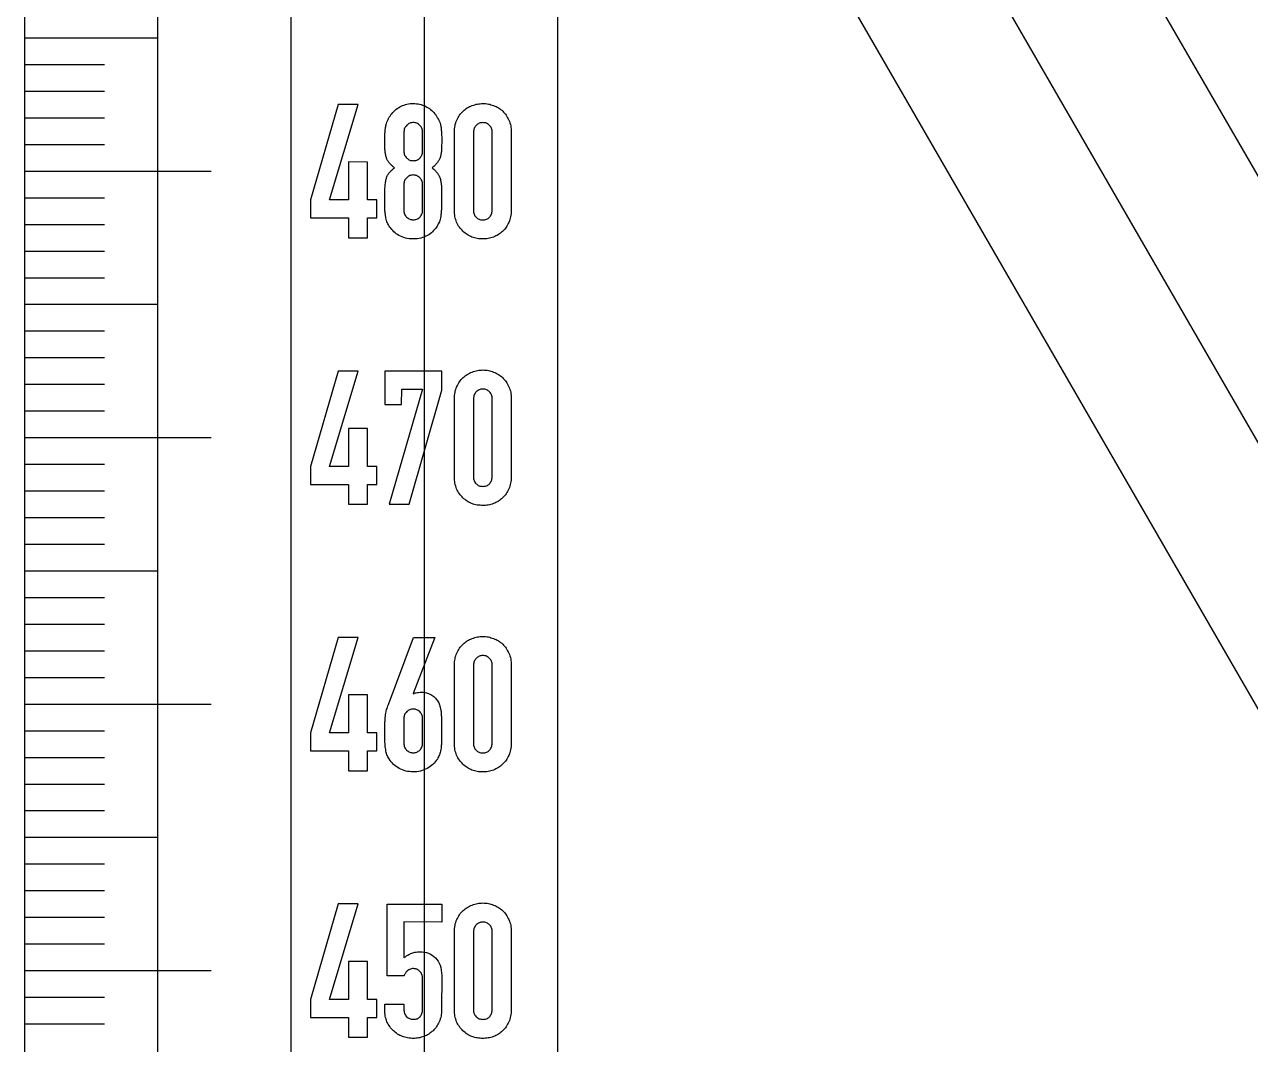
# Model space of a CAD drawing. Header units: millimetres. Extents: x 0 to 736, y 0 to 580.
# Drawn here: x 0 to 46.01, y 447.23 to 485.5 of the extents above; entities that cross this region are included whole.
import ezdxf

# ---------------------------------------------------------------- set-up
doc = ezdxf.new("R2010")
doc.units = ezdxf.units.MM
doc.layers.get('0').update_dxf_attribs({"linetype": 'CONTINUOUS'})

msp = doc.modelspace()

# ---------------------------------------------------------------- linework, layer by layer
for p, q in [((0, 485), (5, 485)), ((0, 484), (3, 484)), ((0, 483), (3, 483)), ((0, 482), (3, 482)), ((14.238, 481.471), (14.237, 480.741)), ((14.939, 480.74), (14.94, 481.47)), ((16.132, 478.527), (16.134, 481.462)), ((16.85, 481.462), (16.848, 478.526)), ((17.55, 478.526), (17.552, 481.461)), ((18.269, 481.461), (18.266, 478.525)), ((0, 481), (3, 481)), ((0, 480), (7, 480)), ((14.236, 479.505), (14.235, 478.522)), ((14.938, 478.521), (14.939, 479.504)), ((0, 479), (3, 479)), ((0, 478), (3, 478)), ((0, 477), (3, 477)), ((0, 476), (3, 476)), ((0, 475), (5, 475)), ((0, 474), (3, 474)), ((0, 473), (3, 473)), ((0, 472), (3, 472)), ((16.132, 468.527), (16.134, 471.462)), ((16.85, 471.462), (16.848, 468.526)), ((17.55, 468.526), (17.552, 471.461)), ((18.269, 471.461), (18.266, 468.525)), ((0, 471), (3, 471)), ((0, 470), (7, 470)), ((0, 469), (3, 469)), ((0, 468), (3, 468)), ((0, 467), (3, 467)), ((0, 466), (3, 466)), ((0, 465), (5, 465)), ((0, 464), (3, 464)), ((0, 463), (3, 463)), ((13.654, 459.983), (14.597, 462.496)), ((15.397, 462.495), (14.581, 460.396)), ((14.597, 462.496), (15.397, 462.495)), ((0, 462), (3, 462)), ((16.132, 458.527), (16.134, 461.462)), ((16.85, 461.462), (16.848, 458.526)), ((17.55, 458.526), (17.552, 461.461)), ((18.269, 461.461), (18.266, 458.525)), ((0, 461), (3, 461)), ((14.581, 460.396), (14.595, 460.382)), ((0, 460), (7, 460)), ((14.236, 459.455), (14.235, 458.529)), ((14.938, 458.528), (14.938, 459.455)), ((0, 459), (3, 459)), ((0, 458), (3, 458)), ((0, 457), (3, 457)), ((0, 456), (3, 456)), ((0, 455), (5, 455)), ((0, 454), (3, 454)), ((0, 453), (3, 453)), ((13.604, 449.8), (13.607, 452.497)), ((13.607, 452.497), (15.657, 452.495)), ((15.657, 452.495), (15.657, 451.821)), ((0, 452), (3, 452)), ((14.238, 451.822), (14.237, 450.474)), ((15.657, 451.821), (14.238, 451.822)), ((16.132, 448.527), (16.134, 451.462)), ((16.85, 451.462), (16.848, 448.526)), ((17.55, 448.526), (17.552, 451.461)), ((18.269, 451.461), (18.266, 448.525)), ((0, 451), (3, 451)), ((0, 450), (7, 450)), ((14.236, 449.8), (13.604, 449.8)), ((14.938, 448.542), (14.939, 449.715)), ((15.655, 449.82), (15.654, 448.527)), ((0, 449), (3, 449)), ((13.519, 448.529), (13.519, 448.74)), ((13.519, 448.74), (14.236, 448.739)), ((14.236, 448.739), (14.236, 448.557)), ((0, 448), (3, 448))]:
    msp.add_line(p, q)
for points in [[(334.863, 0), (0, 580), (0, 0)], [(326.203, 5), (5, 5), (5, 561.34)], [(317.543, 10), (10, 542.679), (10, 10)], [(308.882, 15), (15, 524.019), (15, 15)], [(300.222, 20), (20, 505.359), (20, 20)], [(12.157, 478.242), (12.156, 477.498), (12.872, 477.497), (12.873, 478.242), (13.217, 478.241), (13.218, 478.916), (12.873, 478.916), (12.875, 480.341), (12.158, 480.342), (12.157, 478.916), (11.448, 478.917), (12.525, 482.498), (11.767, 482.498), (10.732, 478.918), (10.731, 478.243)], [(12.157, 468.242), (12.156, 467.498), (12.872, 467.497), (12.873, 468.242), (13.217, 468.241), (13.218, 468.916), (12.873, 468.916), (12.875, 470.341), (12.158, 470.342), (12.157, 468.916), (11.448, 468.917), (12.525, 472.498), (11.767, 472.498), (10.732, 468.918), (10.731, 468.243)], [(14.94, 471.822), (13.68, 467.497), (14.438, 467.496), (15.657, 471.779), (15.657, 472.495), (13.522, 472.497), (13.521, 471.247), (14.153, 471.246), (14.154, 471.822)], [(12.157, 458.242), (12.156, 457.498), (12.872, 457.497), (12.873, 458.242), (13.217, 458.241), (13.218, 458.916), (12.873, 458.916), (12.875, 460.341), (12.158, 460.342), (12.157, 458.916), (11.448, 458.917), (12.525, 462.498), (11.767, 462.498), (10.732, 458.918), (10.731, 458.243)], [(12.157, 448.242), (12.156, 447.498), (12.872, 447.497), (12.873, 448.242), (13.217, 448.241), (13.218, 448.916), (12.873, 448.916), (12.875, 450.341), (12.158, 450.342), (12.157, 448.916), (11.448, 448.917), (12.525, 452.498), (11.767, 452.498), (10.732, 448.918), (10.731, 448.243)]]:
    msp.add_lwpolyline(points, close=True)
for points, knots in [([(13.782, 482.152), (13.832, 482.21), (13.932, 482.325), (14.066, 482.397), (14.133, 482.433)], [0, 0, 0, 0, 0.02259503, 0.0452989, 0.0452989, 0.0452989, 0.0452989]), ([(14.133, 482.433), (14.205, 482.464), (14.351, 482.526), (14.51, 482.534), (14.59, 482.538)], [0, 0, 0, 0, 0.02332397, 0.04717065, 0.04717065, 0.04717065, 0.04717065]), ([(14.59, 482.538), (14.67, 482.534), (14.828, 482.525), (14.974, 482.463), (15.046, 482.432)], [0, 0, 0, 0, 0.02384668, 0.04717065, 0.04717065, 0.04717065, 0.04717065]), ([(15.046, 482.432), (15.113, 482.396), (15.247, 482.324), (15.347, 482.209), (15.397, 482.151)], [0, 0, 0, 0, 0.02270387, 0.04529892, 0.04529892, 0.04529892, 0.04529892]), ([(16.219, 481.912), (16.251, 481.975), (16.315, 482.098), (16.41, 482.199), (16.458, 482.249)], [0, 0, 0, 0, 0.02107908, 0.04149266, 0.04149266, 0.04149266, 0.04149266]), ([(16.458, 482.249), (16.508, 482.293), (16.61, 482.38), (16.733, 482.433), (16.795, 482.459)], [0, 0, 0, 0, 0.02001715, 0.03996019, 0.03996019, 0.03996019, 0.03996019]), ([(16.795, 482.459), (16.861, 482.482), (16.993, 482.526), (17.132, 482.533), (17.202, 482.536)], [0, 0, 0, 0, 0.02083571, 0.04164184, 0.04164184, 0.04164184, 0.04164184]), ([(17.202, 482.536), (17.271, 482.533), (17.408, 482.527), (17.538, 482.481), (17.602, 482.458)], [0, 0, 0, 0, 0.0206313, 0.04096164, 0.04096164, 0.04096164, 0.04096164]), ([(17.602, 482.458), (17.666, 482.432), (17.792, 482.38), (17.895, 482.291), (17.946, 482.247)], [0, 0, 0, 0, 0.02041726, 0.04057331, 0.04057331, 0.04057331, 0.04057331]), ([(17.946, 482.247), (17.993, 482.198), (18.087, 482.097), (18.147, 481.973), (18.178, 481.91)], [0, 0, 0, 0, 0.02029925, 0.04112017, 0.04112017, 0.04112017, 0.04112017]), ([(13.536, 481.535), (13.541, 481.581), (13.55, 481.666), (13.574, 481.749), (13.585, 481.787)], [0, 0, 0, 0, 0.01382933, 0.0257946, 0.0257946, 0.0257946, 0.0257946]), ([(13.585, 481.787), (13.597, 481.821), (13.619, 481.886), (13.648, 481.947), (13.662, 481.977)], [0, 0, 0, 0, 0.01066457, 0.02048662, 0.02048662, 0.02048662, 0.02048662]), ([(13.662, 481.977), (13.68, 482.006), (13.717, 482.066), (13.76, 482.123), (13.782, 482.152)], [0, 0, 0, 0, 0.01017955, 0.02124134, 0.02124134, 0.02124134, 0.02124134]), ([(14.343, 481.717), (14.313, 481.682), (14.251, 481.611), (14.242, 481.518), (14.238, 481.471)], [0, 0, 0, 0, 0.01359215, 0.02736453, 0.02736453, 0.02736453, 0.02736453]), ([(14.589, 481.822), (14.544, 481.817), (14.451, 481.808), (14.38, 481.747), (14.343, 481.717)], [0, 0, 0, 0, 0.0134279, 0.02730729, 0.02730729, 0.02730729, 0.02730729]), ([(14.835, 481.716), (14.799, 481.747), (14.728, 481.808), (14.635, 481.817), (14.589, 481.822)], [0, 0, 0, 0, 0.01387936, 0.02730726, 0.02730726, 0.02730726, 0.02730726]), ([(14.94, 481.47), (14.936, 481.517), (14.927, 481.611), (14.866, 481.681), (14.835, 481.716)], [0, 0, 0, 0, 0.01377239, 0.02736455, 0.02736455, 0.02736455, 0.02736455]), ([(15.397, 482.151), (15.419, 482.122), (15.462, 482.065), (15.499, 482.005), (15.516, 481.976)], [0, 0, 0, 0, 0.01106177, 0.02124133, 0.02124133, 0.02124133, 0.02124133]), ([(15.516, 481.976), (15.532, 481.946), (15.565, 481.885), (15.588, 481.82), (15.6, 481.786)], [0, 0, 0, 0, 0.01005004, 0.02077656, 0.02077656, 0.02077656, 0.02077656]), ([(15.6, 481.786), (15.611, 481.747), (15.634, 481.665), (15.639, 481.579), (15.642, 481.533)], [0, 0, 0, 0, 0.01192269, 0.02568836, 0.02568836, 0.02568836, 0.02568836]), ([(16.134, 481.462), (16.137, 481.543), (16.142, 481.697), (16.194, 481.842), (16.219, 481.912)], [0, 0, 0, 0, 0.02396916, 0.04596419, 0.04596419, 0.04596419, 0.04596419]), ([(16.949, 481.715), (16.92, 481.679), (16.861, 481.605), (16.854, 481.51), (16.85, 481.462)], [0, 0, 0, 0, 0.01343938, 0.02769777, 0.02769777, 0.02769777, 0.02769777]), ([(17.202, 481.82), (17.153, 481.816), (17.057, 481.808), (16.984, 481.745), (16.949, 481.715)], [0, 0, 0, 0, 0.01428975, 0.0280251, 0.0280251, 0.0280251, 0.0280251]), ([(17.454, 481.714), (17.419, 481.745), (17.346, 481.808), (17.25, 481.816), (17.202, 481.82)], [0, 0, 0, 0, 0.0137354, 0.02802509, 0.02802509, 0.02802509, 0.02802509]), ([(17.552, 481.461), (17.549, 481.51), (17.542, 481.604), (17.483, 481.678), (17.454, 481.714)], [0, 0, 0, 0, 0.01425838, 0.02769777, 0.02769777, 0.02769777, 0.02769777]), ([(18.178, 481.91), (18.204, 481.841), (18.26, 481.696), (18.266, 481.541), (18.269, 481.461)], [0, 0, 0, 0, 0.02215211, 0.04613734, 0.04613734, 0.04613734, 0.04613734]), ([(13.521, 481.191), (13.522, 481.253), (13.522, 481.368), (13.532, 481.483), (13.536, 481.535)], [0, 0, 0, 0, 0.0187884, 0.03444887, 0.03444887, 0.03444887, 0.03444887]), ([(15.642, 481.533), (15.646, 481.481), (15.655, 481.366), (15.656, 481.252), (15.656, 481.189)], [0, 0, 0, 0, 0.01566047, 0.03444887, 0.03444887, 0.03444887, 0.03444887]), ([(13.528, 480.811), (13.526, 480.869), (13.522, 480.995), (13.521, 481.122), (13.521, 481.191)], [0, 0, 0, 0, 0.01721312, 0.03793014, 0.03793014, 0.03793014, 0.03793014]), ([(13.57, 480.537), (13.559, 480.58), (13.537, 480.67), (13.531, 480.763), (13.528, 480.811)], [0, 0, 0, 0, 0.01312024, 0.0277594, 0.0277594, 0.0277594, 0.0277594]), ([(15.649, 480.81), (15.646, 480.761), (15.64, 480.668), (15.617, 480.578), (15.606, 480.536)], [0, 0, 0, 0, 0.01463915, 0.02775941, 0.02775941, 0.02775941, 0.02775941]), ([(15.656, 481.189), (15.656, 481.12), (15.656, 480.993), (15.651, 480.867), (15.649, 480.81)], [0, 0, 0, 0, 0.02071702, 0.03793014, 0.03793014, 0.03793014, 0.03793014]), ([(13.675, 480.32), (13.653, 480.354), (13.609, 480.422), (13.583, 480.499), (13.57, 480.537)], [0, 0, 0, 0, 0.01204362, 0.02427006, 0.02427006, 0.02427006, 0.02427006]), ([(13.879, 480.123), (13.84, 480.156), (13.768, 480.217), (13.704, 480.287), (13.675, 480.32)], [0, 0, 0, 0, 0.01529405, 0.02833416, 0.02833416, 0.02833416, 0.02833416]), ([(14.237, 480.741), (14.242, 480.693), (14.25, 480.598), (14.312, 480.525), (14.342, 480.488)], [0, 0, 0, 0, 0.01394474, 0.0279688, 0.0279688, 0.0279688, 0.0279688]), ([(14.342, 480.488), (14.379, 480.459), (14.451, 480.402), (14.543, 480.393), (14.588, 480.389)], [0, 0, 0, 0, 0.0135865, 0.02698108, 0.02698108, 0.02698108, 0.02698108]), ([(14.588, 480.389), (14.634, 480.393), (14.725, 480.402), (14.798, 480.459), (14.834, 480.487)], [0, 0, 0, 0, 0.01339458, 0.02698105, 0.02698105, 0.02698105, 0.02698105]), ([(14.834, 480.487), (14.865, 480.524), (14.926, 480.597), (14.935, 480.693), (14.939, 480.74)], [0, 0, 0, 0, 0.01402408, 0.02796883, 0.02796883, 0.02796883, 0.02796883]), ([(15.606, 480.536), (15.593, 480.497), (15.566, 480.419), (15.518, 480.352), (15.494, 480.318)], [0, 0, 0, 0, 0.01229057, 0.02461123, 0.02461123, 0.02461123, 0.02461123]), ([(13.569, 479.695), (13.582, 479.737), (13.607, 479.819), (13.653, 479.892), (13.675, 479.926)], [0, 0, 0, 0, 0.01321503, 0.02556188, 0.02556188, 0.02556188, 0.02556188]), ([(13.675, 479.926), (13.704, 479.96), (13.766, 480.032), (13.839, 480.091), (13.879, 480.123)], [0, 0, 0, 0, 0.0132976, 0.02836012, 0.02836012, 0.02836012, 0.02836012]), ([(15.494, 480.318), (15.467, 480.286), (15.406, 480.215), (15.336, 480.155), (15.297, 480.122)], [0, 0, 0, 0, 0.01268426, 0.02784776, 0.02784776, 0.02784776, 0.02784776]), ([(15.297, 480.122), (15.336, 480.09), (15.408, 480.032), (15.467, 479.959), (15.494, 479.925)], [0, 0, 0, 0, 0.01492993, 0.02787877, 0.02787877, 0.02787877, 0.02787877]), ([(15.494, 479.925), (15.518, 479.89), (15.567, 479.819), (15.593, 479.736), (15.606, 479.693)], [0, 0, 0, 0, 0.01261726, 0.02589162, 0.02589162, 0.02589162, 0.02589162]), ([(13.527, 479.365), (13.53, 479.425), (13.535, 479.536), (13.559, 479.645), (13.569, 479.695)], [0, 0, 0, 0, 0.01813735, 0.03332219, 0.03332219, 0.03332219, 0.03332219]), ([(14.342, 479.75), (14.311, 479.715), (14.249, 479.645), (14.241, 479.552), (14.236, 479.505)], [0, 0, 0, 0, 0.01359217, 0.02736453, 0.02736453, 0.02736453, 0.02736453]), ([(14.588, 479.855), (14.542, 479.851), (14.449, 479.841), (14.378, 479.781), (14.342, 479.75)], [0, 0, 0, 0, 0.0134279, 0.02730727, 0.02730727, 0.02730727, 0.02730727]), ([(14.833, 479.75), (14.797, 479.781), (14.726, 479.841), (14.633, 479.851), (14.588, 479.855)], [0, 0, 0, 0, 0.01387935, 0.02730725, 0.02730725, 0.02730725, 0.02730725]), ([(14.939, 479.504), (14.934, 479.551), (14.926, 479.644), (14.864, 479.715), (14.833, 479.75)], [0, 0, 0, 0, 0.01377236, 0.02736455, 0.02736455, 0.02736455, 0.02736455]), ([(15.606, 479.693), (15.616, 479.644), (15.64, 479.535), (15.645, 479.424), (15.648, 479.363)], [0, 0, 0, 0, 0.01518484, 0.03332219, 0.03332219, 0.03332219, 0.03332219]), ([(13.519, 478.894), (13.52, 478.98), (13.52, 479.137), (13.525, 479.294), (13.527, 479.365)], [0, 0, 0, 0, 0.02580819, 0.04705766, 0.04705766, 0.04705766, 0.04705766]), ([(15.648, 479.363), (15.65, 479.292), (15.654, 479.135), (15.654, 478.979), (15.654, 478.893)], [0, 0, 0, 0, 0.0212495, 0.04705766, 0.04705766, 0.04705766, 0.04705766]), ([(13.526, 478.508), (13.524, 478.566), (13.52, 478.695), (13.52, 478.823), (13.519, 478.894)], [0, 0, 0, 0, 0.0173886, 0.03863231, 0.03863231, 0.03863231, 0.03863231]), ([(13.561, 478.248), (13.554, 478.288), (13.54, 478.375), (13.531, 478.462), (13.526, 478.508)], [0, 0, 0, 0, 0.01226672, 0.02622583, 0.02622583, 0.02622583, 0.02622583]), ([(14.235, 478.522), (14.24, 478.474), (14.249, 478.379), (14.31, 478.305), (14.341, 478.269)], [0, 0, 0, 0, 0.01394472, 0.0279688, 0.0279688, 0.0279688, 0.0279688]), ([(14.832, 478.268), (14.863, 478.305), (14.924, 478.378), (14.933, 478.474), (14.938, 478.521)], [0, 0, 0, 0, 0.01402409, 0.02796882, 0.02796882, 0.02796882, 0.02796882]), ([(15.64, 478.506), (15.637, 478.46), (15.632, 478.373), (15.618, 478.287), (15.612, 478.247)], [0, 0, 0, 0, 0.01390932, 0.02614965, 0.02614965, 0.02614965, 0.02614965]), ([(15.654, 478.893), (15.654, 478.822), (15.653, 478.693), (15.644, 478.564), (15.64, 478.506)], [0, 0, 0, 0, 0.02124588, 0.03865839, 0.03865839, 0.03865839, 0.03865839]), ([(16.215, 478.078), (16.191, 478.147), (16.14, 478.292), (16.134, 478.447), (16.132, 478.527)], [0, 0, 0, 0, 0.02199501, 0.04596421, 0.04596421, 0.04596421, 0.04596421]), ([(16.848, 478.526), (16.852, 478.477), (16.859, 478.381), (16.917, 478.304), (16.946, 478.267)], [0, 0, 0, 0, 0.01443138, 0.02831409, 0.02831409, 0.02831409, 0.02831409]), ([(17.452, 478.266), (17.48, 478.304), (17.539, 478.38), (17.546, 478.477), (17.55, 478.526)], [0, 0, 0, 0, 0.01388274, 0.02831408, 0.02831408, 0.02831408, 0.02831408]), ([(18.266, 478.525), (18.263, 478.445), (18.257, 478.29), (18.201, 478.145), (18.175, 478.076)], [0, 0, 0, 0, 0.02398523, 0.04613736, 0.04613736, 0.04613736, 0.04613736]), ([(13.617, 478.059), (13.606, 478.087), (13.581, 478.148), (13.568, 478.213), (13.561, 478.248)], [0, 0, 0, 0, 0.00916463, 0.01981037, 0.01981037, 0.01981037, 0.01981037]), ([(13.715, 477.897), (13.697, 477.924), (13.663, 477.977), (13.632, 478.032), (13.617, 478.059)], [0, 0, 0, 0, 0.00978904, 0.01891318, 0.01891318, 0.01891318, 0.01891318]), ([(14.341, 478.269), (14.377, 478.24), (14.449, 478.183), (14.541, 478.174), (14.586, 478.17)], [0, 0, 0, 0, 0.01358649, 0.02698107, 0.02698107, 0.02698107, 0.02698107]), ([(14.586, 478.17), (14.632, 478.174), (14.723, 478.183), (14.796, 478.24), (14.832, 478.268)], [0, 0, 0, 0, 0.01339458, 0.02698103, 0.02698103, 0.02698103, 0.02698103]), ([(15.548, 478.057), (15.535, 478.03), (15.508, 477.975), (15.474, 477.923), (15.457, 477.896)], [0, 0, 0, 0, 0.00887237, 0.01856809, 0.01856809, 0.01856809, 0.01856809]), ([(15.612, 478.247), (15.604, 478.212), (15.59, 478.146), (15.562, 478.085), (15.548, 478.057)], [0, 0, 0, 0, 0.01068768, 0.02004695, 0.02004695, 0.02004695, 0.02004695]), ([(16.454, 477.74), (16.407, 477.79), (16.311, 477.891), (16.248, 478.015), (16.215, 478.078)], [0, 0, 0, 0, 0.02041353, 0.04149263, 0.04149263, 0.04149263, 0.04149263]), ([(16.946, 478.267), (16.982, 478.238), (17.056, 478.179), (17.15, 478.172), (17.199, 478.168)], [0, 0, 0, 0, 0.01343937, 0.02769775, 0.02769775, 0.02769775, 0.02769775]), ([(17.199, 478.168), (17.247, 478.172), (17.342, 478.178), (17.416, 478.237), (17.452, 478.266)], [0, 0, 0, 0, 0.01425839, 0.02769774, 0.02769774, 0.02769774, 0.02769774]), ([(18.175, 478.076), (18.144, 478.013), (18.084, 477.889), (17.989, 477.789), (17.943, 477.739)], [0, 0, 0, 0, 0.02082092, 0.04112014, 0.04112014, 0.04112014, 0.04112014]), ([(14.052, 477.581), (13.985, 477.626), (13.855, 477.713), (13.761, 477.837), (13.715, 477.897)], [0, 0, 0, 0, 0.02419254, 0.04649165, 0.04649165, 0.04649165, 0.04649165]), ([(14.586, 477.454), (14.487, 477.458), (14.301, 477.465), (14.132, 477.544), (14.052, 477.581)], [0, 0, 0, 0, 0.02931411, 0.05533043, 0.05533043, 0.05533043, 0.05533043]), ([(15.12, 477.58), (15.04, 477.543), (14.871, 477.465), (14.685, 477.458), (14.586, 477.454)], [0, 0, 0, 0, 0.02601632, 0.05533043, 0.05533043, 0.05533043, 0.05533043]), ([(15.457, 477.896), (15.412, 477.836), (15.317, 477.712), (15.187, 477.625), (15.12, 477.58)], [0, 0, 0, 0, 0.02229914, 0.04649163, 0.04649163, 0.04649163, 0.04649163]), ([(16.791, 477.522), (16.729, 477.551), (16.607, 477.607), (16.505, 477.696), (16.454, 477.74)], [0, 0, 0, 0, 0.02018042, 0.04030582, 0.04030582, 0.04030582, 0.04030582]), ([(17.943, 477.739), (17.891, 477.695), (17.787, 477.605), (17.662, 477.55), (17.598, 477.522)], [0, 0, 0, 0, 0.02026353, 0.04091276, 0.04091276, 0.04091276, 0.04091276]), ([(17.198, 477.452), (17.129, 477.455), (16.99, 477.461), (16.857, 477.502), (16.791, 477.522)], [0, 0, 0, 0, 0.02079057, 0.04148602, 0.04148602, 0.04148602, 0.04148602]), ([(17.598, 477.522), (17.534, 477.501), (17.404, 477.46), (17.267, 477.454), (17.198, 477.452)], [0, 0, 0, 0, 0.02018659, 0.04080219, 0.04080219, 0.04080219, 0.04080219]), ([(16.795, 472.459), (16.861, 472.482), (16.993, 472.526), (17.132, 472.533), (17.202, 472.536)], [0, 0, 0, 0, 0.02083571, 0.04164184, 0.04164184, 0.04164184, 0.04164184]), ([(17.202, 472.536), (17.271, 472.533), (17.408, 472.527), (17.538, 472.481), (17.602, 472.458)], [0, 0, 0, 0, 0.0206313, 0.04096164, 0.04096164, 0.04096164, 0.04096164]), ([(16.219, 471.912), (16.251, 471.975), (16.315, 472.098), (16.41, 472.199), (16.458, 472.249)], [0, 0, 0, 0, 0.02107908, 0.04149266, 0.04149266, 0.04149266, 0.04149266]), ([(16.458, 472.249), (16.508, 472.293), (16.61, 472.38), (16.733, 472.433), (16.795, 472.459)], [0, 0, 0, 0, 0.02001715, 0.03996019, 0.03996019, 0.03996019, 0.03996019]), ([(17.602, 472.458), (17.666, 472.432), (17.792, 472.38), (17.895, 472.291), (17.946, 472.247)], [0, 0, 0, 0, 0.02041726, 0.04057331, 0.04057331, 0.04057331, 0.04057331]), ([(17.946, 472.247), (17.993, 472.198), (18.087, 472.097), (18.147, 471.973), (18.178, 471.91)], [0, 0, 0, 0, 0.02029925, 0.04112017, 0.04112017, 0.04112017, 0.04112017]), ([(16.134, 471.462), (16.137, 471.543), (16.142, 471.697), (16.194, 471.842), (16.219, 471.912)], [0, 0, 0, 0, 0.02396916, 0.04596419, 0.04596419, 0.04596419, 0.04596419]), ([(16.949, 471.715), (16.92, 471.679), (16.861, 471.605), (16.854, 471.51), (16.85, 471.462)], [0, 0, 0, 0, 0.01343938, 0.02769777, 0.02769777, 0.02769777, 0.02769777]), ([(17.202, 471.82), (17.153, 471.816), (17.057, 471.808), (16.984, 471.745), (16.949, 471.715)], [0, 0, 0, 0, 0.01428975, 0.0280251, 0.0280251, 0.0280251, 0.0280251]), ([(17.454, 471.714), (17.419, 471.745), (17.346, 471.808), (17.25, 471.816), (17.202, 471.82)], [0, 0, 0, 0, 0.0137354, 0.02802509, 0.02802509, 0.02802509, 0.02802509]), ([(17.552, 471.461), (17.549, 471.51), (17.542, 471.604), (17.483, 471.678), (17.454, 471.714)], [0, 0, 0, 0, 0.01425838, 0.02769777, 0.02769777, 0.02769777, 0.02769777]), ([(18.178, 471.91), (18.204, 471.841), (18.26, 471.696), (18.266, 471.541), (18.269, 471.461)], [0, 0, 0, 0, 0.02215211, 0.04613734, 0.04613734, 0.04613734, 0.04613734]), ([(16.215, 468.078), (16.191, 468.147), (16.14, 468.292), (16.134, 468.447), (16.132, 468.527)], [0, 0, 0, 0, 0.02199501, 0.04596421, 0.04596421, 0.04596421, 0.04596421]), ([(16.848, 468.526), (16.852, 468.477), (16.859, 468.381), (16.917, 468.304), (16.946, 468.267)], [0, 0, 0, 0, 0.01443138, 0.02831409, 0.02831409, 0.02831409, 0.02831409]), ([(17.452, 468.266), (17.48, 468.304), (17.539, 468.38), (17.546, 468.477), (17.55, 468.526)], [0, 0, 0, 0, 0.01388274, 0.02831408, 0.02831408, 0.02831408, 0.02831408]), ([(18.266, 468.525), (18.263, 468.445), (18.257, 468.29), (18.201, 468.145), (18.175, 468.076)], [0, 0, 0, 0, 0.02398523, 0.04613736, 0.04613736, 0.04613736, 0.04613736]), ([(16.454, 467.74), (16.407, 467.79), (16.311, 467.891), (16.248, 468.015), (16.215, 468.078)], [0, 0, 0, 0, 0.02041353, 0.04149263, 0.04149263, 0.04149263, 0.04149263]), ([(16.946, 468.267), (16.982, 468.238), (17.056, 468.179), (17.15, 468.172), (17.199, 468.168)], [0, 0, 0, 0, 0.01343937, 0.02769775, 0.02769775, 0.02769775, 0.02769775]), ([(17.199, 468.168), (17.247, 468.172), (17.342, 468.178), (17.416, 468.237), (17.452, 468.266)], [0, 0, 0, 0, 0.01425839, 0.02769774, 0.02769774, 0.02769774, 0.02769774]), ([(18.175, 468.076), (18.144, 468.013), (18.084, 467.889), (17.989, 467.789), (17.943, 467.739)], [0, 0, 0, 0, 0.02082092, 0.04112014, 0.04112014, 0.04112014, 0.04112014]), ([(16.791, 467.522), (16.729, 467.551), (16.607, 467.607), (16.505, 467.696), (16.454, 467.74)], [0, 0, 0, 0, 0.02018042, 0.04030582, 0.04030582, 0.04030582, 0.04030582]), ([(17.198, 467.452), (17.129, 467.455), (16.99, 467.461), (16.857, 467.502), (16.791, 467.522)], [0, 0, 0, 0, 0.02079057, 0.04148602, 0.04148602, 0.04148602, 0.04148602]), ([(17.598, 467.522), (17.534, 467.501), (17.404, 467.46), (17.267, 467.454), (17.198, 467.452)], [0, 0, 0, 0, 0.02018659, 0.04080219, 0.04080219, 0.04080219, 0.04080219]), ([(17.943, 467.739), (17.891, 467.695), (17.787, 467.605), (17.662, 467.55), (17.598, 467.522)], [0, 0, 0, 0, 0.02026353, 0.04091276, 0.04091276, 0.04091276, 0.04091276]), ([(16.458, 462.249), (16.508, 462.293), (16.61, 462.38), (16.733, 462.433), (16.795, 462.459)], [0, 0, 0, 0, 0.02001715, 0.03996019, 0.03996019, 0.03996019, 0.03996019]), ([(16.795, 462.459), (16.861, 462.482), (16.993, 462.526), (17.132, 462.533), (17.202, 462.536)], [0, 0, 0, 0, 0.02083571, 0.04164184, 0.04164184, 0.04164184, 0.04164184]), ([(17.202, 462.536), (17.271, 462.533), (17.408, 462.527), (17.538, 462.481), (17.602, 462.458)], [0, 0, 0, 0, 0.0206313, 0.04096164, 0.04096164, 0.04096164, 0.04096164]), ([(17.602, 462.458), (17.666, 462.432), (17.792, 462.38), (17.895, 462.291), (17.946, 462.247)], [0, 0, 0, 0, 0.02041726, 0.04057331, 0.04057331, 0.04057331, 0.04057331]), ([(16.219, 461.912), (16.251, 461.975), (16.315, 462.098), (16.41, 462.199), (16.458, 462.249)], [0, 0, 0, 0, 0.02107908, 0.04149266, 0.04149266, 0.04149266, 0.04149266]), ([(17.946, 462.247), (17.993, 462.198), (18.087, 462.097), (18.147, 461.973), (18.178, 461.91)], [0, 0, 0, 0, 0.02029925, 0.04112017, 0.04112017, 0.04112017, 0.04112017]), ([(16.134, 461.462), (16.137, 461.543), (16.142, 461.697), (16.194, 461.842), (16.219, 461.912)], [0, 0, 0, 0, 0.02396916, 0.04596419, 0.04596419, 0.04596419, 0.04596419]), ([(16.949, 461.715), (16.92, 461.679), (16.861, 461.605), (16.854, 461.51), (16.85, 461.462)], [0, 0, 0, 0, 0.01343938, 0.02769777, 0.02769777, 0.02769777, 0.02769777]), ([(17.202, 461.82), (17.153, 461.816), (17.057, 461.808), (16.984, 461.745), (16.949, 461.715)], [0, 0, 0, 0, 0.01428975, 0.0280251, 0.0280251, 0.0280251, 0.0280251]), ([(17.454, 461.714), (17.419, 461.745), (17.346, 461.808), (17.25, 461.816), (17.202, 461.82)], [0, 0, 0, 0, 0.0137354, 0.02802509, 0.02802509, 0.02802509, 0.02802509]), ([(17.552, 461.461), (17.549, 461.51), (17.542, 461.604), (17.483, 461.678), (17.454, 461.714)], [0, 0, 0, 0, 0.01425838, 0.02769777, 0.02769777, 0.02769777, 0.02769777]), ([(18.178, 461.91), (18.204, 461.841), (18.26, 461.696), (18.266, 461.541), (18.269, 461.461)], [0, 0, 0, 0, 0.02215211, 0.04613734, 0.04613734, 0.04613734, 0.04613734]), ([(14.595, 460.382), (14.609, 460.391), (14.642, 460.412), (14.679, 460.42), (14.7, 460.424)], [0, 0, 0, 0, 0.00503039, 0.01142092, 0.01142092, 0.01142092, 0.01142092]), ([(14.7, 460.424), (14.73, 460.43), (14.794, 460.444), (14.861, 460.445), (14.897, 460.445)], [0, 0, 0, 0, 0.00891916, 0.01981672, 0.01981672, 0.01981672, 0.01981672]), ([(14.897, 460.445), (14.959, 460.441), (15.082, 460.434), (15.193, 460.38), (15.248, 460.354)], [0, 0, 0, 0, 0.01840048, 0.03659216, 0.03659216, 0.03659216, 0.03659216]), ([(15.248, 460.354), (15.299, 460.322), (15.397, 460.26), (15.467, 460.167), (15.501, 460.122)], [0, 0, 0, 0, 0.01773523, 0.03454979, 0.03454979, 0.03454979, 0.03454979]), ([(15.501, 460.122), (15.516, 460.096), (15.546, 460.047), (15.567, 459.993), (15.578, 459.967)], [0, 0, 0, 0, 0.00888455, 0.01729868, 0.01729868, 0.01729868, 0.01729868]), ([(13.548, 459.604), (13.553, 459.637), (13.563, 459.701), (13.582, 459.763), (13.59, 459.793)], [0, 0, 0, 0, 0.01015986, 0.01944475, 0.01944475, 0.01944475, 0.01944475]), ([(13.59, 459.793), (13.6, 459.824), (13.62, 459.888), (13.642, 459.951), (13.654, 459.983)], [0, 0, 0, 0, 0.00977174, 0.01998755, 0.01998755, 0.01998755, 0.01998755]), ([(14.342, 459.715), (14.311, 459.679), (14.247, 459.604), (14.24, 459.506), (14.236, 459.455)], [0, 0, 0, 0, 0.01387935, 0.02868703, 0.02868703, 0.02868703, 0.02868703]), ([(14.588, 459.813), (14.542, 459.809), (14.451, 459.801), (14.378, 459.744), (14.342, 459.715)], [0, 0, 0, 0, 0.01339458, 0.02698108, 0.02698108, 0.02698108, 0.02698108]), ([(14.833, 459.715), (14.797, 459.744), (14.725, 459.801), (14.633, 459.809), (14.588, 459.813)], [0, 0, 0, 0, 0.01358648, 0.02698106, 0.02698106, 0.02698106, 0.02698106]), ([(14.938, 459.455), (14.935, 459.506), (14.927, 459.604), (14.864, 459.679), (14.833, 459.715)], [0, 0, 0, 0, 0.01480769, 0.02868705, 0.02868705, 0.02868705, 0.02868705]), ([(15.578, 459.967), (15.587, 459.937), (15.608, 459.871), (15.62, 459.802), (15.627, 459.763)], [0, 0, 0, 0, 0.0093329, 0.02097042, 0.02097042, 0.02097042, 0.02097042]), ([(15.627, 459.763), (15.631, 459.715), (15.641, 459.608), (15.645, 459.5), (15.648, 459.44)], [0, 0, 0, 0, 0.01444843, 0.03237722, 0.03237722, 0.03237722, 0.03237722]), ([(13.52, 458.957), (13.52, 459.028), (13.52, 459.154), (13.525, 459.281), (13.527, 459.337)], [0, 0, 0, 0, 0.02106817, 0.0379303, 0.0379303, 0.0379303, 0.0379303]), ([(13.527, 459.337), (13.529, 459.385), (13.534, 459.474), (13.544, 459.563), (13.548, 459.604)], [0, 0, 0, 0, 0.01442281, 0.02677342, 0.02677342, 0.02677342, 0.02677342]), ([(15.648, 459.44), (15.65, 459.368), (15.654, 459.207), (15.654, 459.045), (15.654, 458.956)], [0, 0, 0, 0, 0.02160053, 0.04846205, 0.04846205, 0.04846205, 0.04846205]), ([(13.526, 458.55), (13.524, 458.611), (13.52, 458.747), (13.52, 458.883), (13.52, 458.957)], [0, 0, 0, 0, 0.01826605, 0.04073864, 0.04073864, 0.04073864, 0.04073864]), ([(15.654, 458.956), (15.654, 458.881), (15.654, 458.745), (15.649, 458.609), (15.647, 458.548)], [0, 0, 0, 0, 0.02247259, 0.04073864, 0.04073864, 0.04073864, 0.04073864]), ([(13.554, 458.29), (13.548, 458.329), (13.533, 458.416), (13.529, 458.503), (13.526, 458.55)], [0, 0, 0, 0, 0.01189297, 0.02615241, 0.02615241, 0.02615241, 0.02615241]), ([(13.596, 458.101), (13.587, 458.129), (13.568, 458.191), (13.559, 458.256), (13.554, 458.29)], [0, 0, 0, 0, 0.00894677, 0.01945262, 0.01945262, 0.01945262, 0.01945262]), ([(14.235, 458.529), (14.239, 458.478), (14.247, 458.38), (14.31, 458.305), (14.341, 458.269)], [0, 0, 0, 0, 0.01480771, 0.02868706, 0.02868706, 0.02868706, 0.02868706]), ([(14.341, 458.269), (14.377, 458.24), (14.449, 458.183), (14.541, 458.174), (14.586, 458.17)], [0, 0, 0, 0, 0.01358649, 0.02698107, 0.02698107, 0.02698107, 0.02698107]), ([(14.586, 458.17), (14.632, 458.174), (14.723, 458.183), (14.796, 458.24), (14.832, 458.268)], [0, 0, 0, 0, 0.01339458, 0.02698103, 0.02698103, 0.02698103, 0.02698103]), ([(14.832, 458.268), (14.863, 458.304), (14.926, 458.379), (14.934, 458.477), (14.938, 458.528)], [0, 0, 0, 0, 0.01387939, 0.02868708, 0.02868708, 0.02868708, 0.02868708]), ([(15.626, 458.289), (15.619, 458.254), (15.605, 458.189), (15.581, 458.128), (15.569, 458.099)], [0, 0, 0, 0, 0.01064577, 0.01981034, 0.01981034, 0.01981034, 0.01981034]), ([(15.647, 458.548), (15.645, 458.501), (15.64, 458.414), (15.63, 458.328), (15.626, 458.289)], [0, 0, 0, 0, 0.01424757, 0.02607424, 0.02607424, 0.02607424, 0.02607424]), ([(16.215, 458.078), (16.191, 458.147), (16.14, 458.292), (16.134, 458.447), (16.132, 458.527)], [0, 0, 0, 0, 0.02199501, 0.04596421, 0.04596421, 0.04596421, 0.04596421]), ([(16.848, 458.526), (16.852, 458.477), (16.859, 458.381), (16.917, 458.304), (16.946, 458.267)], [0, 0, 0, 0, 0.01443138, 0.02831409, 0.02831409, 0.02831409, 0.02831409]), ([(16.946, 458.267), (16.982, 458.238), (17.056, 458.179), (17.15, 458.172), (17.199, 458.168)], [0, 0, 0, 0, 0.01343937, 0.02769775, 0.02769775, 0.02769775, 0.02769775]), ([(17.199, 458.168), (17.247, 458.172), (17.342, 458.178), (17.416, 458.237), (17.452, 458.266)], [0, 0, 0, 0, 0.01425839, 0.02769774, 0.02769774, 0.02769774, 0.02769774]), ([(17.452, 458.266), (17.48, 458.304), (17.539, 458.38), (17.546, 458.477), (17.55, 458.526)], [0, 0, 0, 0, 0.01388274, 0.02831408, 0.02831408, 0.02831408, 0.02831408]), ([(18.266, 458.525), (18.263, 458.445), (18.257, 458.29), (18.201, 458.145), (18.175, 458.076)], [0, 0, 0, 0, 0.02398523, 0.04613736, 0.04613736, 0.04613736, 0.04613736]), ([(13.687, 457.939), (13.67, 457.966), (13.636, 458.018), (13.609, 458.074), (13.596, 458.101)], [0, 0, 0, 0, 0.00969571, 0.01856811, 0.01856811, 0.01856811, 0.01856811]), ([(14.059, 457.581), (13.986, 457.629), (13.839, 457.725), (13.738, 457.868), (13.687, 457.939)], [0, 0, 0, 0, 0.0260885, 0.05205386, 0.05205386, 0.05205386, 0.05205386]), ([(15.492, 457.938), (15.441, 457.865), (15.339, 457.719), (15.188, 457.626), (15.113, 457.58)], [0, 0, 0, 0, 0.0263489, 0.05265562, 0.05265562, 0.05265562, 0.05265562]), ([(15.569, 458.099), (15.559, 458.073), (15.537, 458.017), (15.507, 457.965), (15.492, 457.938)], [0, 0, 0, 0, 0.00857565, 0.01792173, 0.01792173, 0.01792173, 0.01792173]), ([(16.454, 457.74), (16.407, 457.79), (16.311, 457.891), (16.248, 458.015), (16.215, 458.078)], [0, 0, 0, 0, 0.02041353, 0.04149263, 0.04149263, 0.04149263, 0.04149263]), ([(18.175, 458.076), (18.144, 458.013), (18.084, 457.889), (17.989, 457.789), (17.943, 457.739)], [0, 0, 0, 0, 0.02082092, 0.04112014, 0.04112014, 0.04112014, 0.04112014]), ([(14.586, 457.454), (14.491, 457.459), (14.308, 457.468), (14.14, 457.544), (14.059, 457.581)], [0, 0, 0, 0, 0.02809265, 0.05460015, 0.05460015, 0.05460015, 0.05460015]), ([(15.113, 457.58), (15.031, 457.543), (14.864, 457.467), (14.68, 457.458), (14.586, 457.454)], [0, 0, 0, 0, 0.02650753, 0.05460018, 0.05460018, 0.05460018, 0.05460018]), ([(16.791, 457.522), (16.729, 457.551), (16.607, 457.607), (16.505, 457.696), (16.454, 457.74)], [0, 0, 0, 0, 0.02018042, 0.04030582, 0.04030582, 0.04030582, 0.04030582]), ([(17.198, 457.452), (17.129, 457.455), (16.99, 457.461), (16.857, 457.502), (16.791, 457.522)], [0, 0, 0, 0, 0.02079057, 0.04148602, 0.04148602, 0.04148602, 0.04148602]), ([(17.598, 457.522), (17.534, 457.501), (17.404, 457.46), (17.267, 457.454), (17.198, 457.452)], [0, 0, 0, 0, 0.02018659, 0.04080219, 0.04080219, 0.04080219, 0.04080219]), ([(17.943, 457.739), (17.891, 457.695), (17.787, 457.605), (17.662, 457.55), (17.598, 457.522)], [0, 0, 0, 0, 0.02026353, 0.04091276, 0.04091276, 0.04091276, 0.04091276]), ([(16.458, 452.249), (16.508, 452.293), (16.61, 452.38), (16.733, 452.433), (16.795, 452.459)], [0, 0, 0, 0, 0.02001715, 0.03996019, 0.03996019, 0.03996019, 0.03996019]), ([(16.795, 452.459), (16.861, 452.482), (16.993, 452.526), (17.132, 452.533), (17.202, 452.536)], [0, 0, 0, 0, 0.02083571, 0.04164184, 0.04164184, 0.04164184, 0.04164184]), ([(17.202, 452.536), (17.271, 452.533), (17.408, 452.527), (17.538, 452.481), (17.602, 452.458)], [0, 0, 0, 0, 0.0206313, 0.04096164, 0.04096164, 0.04096164, 0.04096164]), ([(17.602, 452.458), (17.666, 452.432), (17.792, 452.38), (17.895, 452.291), (17.946, 452.247)], [0, 0, 0, 0, 0.02041726, 0.04057331, 0.04057331, 0.04057331, 0.04057331]), ([(16.134, 451.462), (16.137, 451.543), (16.142, 451.697), (16.194, 451.842), (16.219, 451.912)], [0, 0, 0, 0, 0.02396916, 0.04596419, 0.04596419, 0.04596419, 0.04596419]), ([(16.219, 451.912), (16.251, 451.975), (16.315, 452.098), (16.41, 452.199), (16.458, 452.249)], [0, 0, 0, 0, 0.02107908, 0.04149266, 0.04149266, 0.04149266, 0.04149266]), ([(17.202, 451.82), (17.153, 451.816), (17.057, 451.808), (16.984, 451.745), (16.949, 451.715)], [0, 0, 0, 0, 0.01428975, 0.0280251, 0.0280251, 0.0280251, 0.0280251]), ([(17.454, 451.714), (17.419, 451.745), (17.346, 451.808), (17.25, 451.816), (17.202, 451.82)], [0, 0, 0, 0, 0.0137354, 0.02802509, 0.02802509, 0.02802509, 0.02802509]), ([(17.946, 452.247), (17.993, 452.198), (18.087, 452.097), (18.147, 451.973), (18.178, 451.91)], [0, 0, 0, 0, 0.02029925, 0.04112017, 0.04112017, 0.04112017, 0.04112017]), ([(18.178, 451.91), (18.204, 451.841), (18.26, 451.696), (18.266, 451.541), (18.269, 451.461)], [0, 0, 0, 0, 0.02215211, 0.04613734, 0.04613734, 0.04613734, 0.04613734]), ([(16.949, 451.715), (16.92, 451.679), (16.861, 451.605), (16.854, 451.51), (16.85, 451.462)], [0, 0, 0, 0, 0.01343938, 0.02769777, 0.02769777, 0.02769777, 0.02769777]), ([(17.552, 451.461), (17.549, 451.51), (17.542, 451.604), (17.483, 451.678), (17.454, 451.714)], [0, 0, 0, 0, 0.01425838, 0.02769777, 0.02769777, 0.02769777, 0.02769777]), ([(14.237, 450.474), (14.273, 450.505), (14.349, 450.572), (14.442, 450.613), (14.49, 450.635)], [0, 0, 0, 0, 0.01436714, 0.03014918, 0.03014918, 0.03014918, 0.03014918]), ([(14.49, 450.635), (14.544, 450.656), (14.655, 450.698), (14.773, 450.702), (14.834, 450.705)], [0, 0, 0, 0, 0.01715568, 0.03532356, 0.03532356, 0.03532356, 0.03532356]), ([(14.834, 450.705), (14.948, 450.697), (15.168, 450.682), (15.341, 450.545), (15.424, 450.48)], [0, 0, 0, 0, 0.03348031, 0.06445093, 0.06445093, 0.06445093, 0.06445093]), ([(15.424, 450.48), (15.491, 450.392), (15.64, 450.199), (15.65, 449.953), (15.655, 449.82)], [0, 0, 0, 0, 0.03243715, 0.07149285, 0.07149285, 0.07149285, 0.07149285]), ([(14.342, 449.968), (14.329, 449.954), (14.303, 449.927), (14.287, 449.893), (14.279, 449.877)], [0, 0, 0, 0, 0.00573205, 0.0111546, 0.0111546, 0.0111546, 0.0111546]), ([(14.447, 450.038), (14.427, 450.029), (14.389, 450.01), (14.357, 449.982), (14.342, 449.968)], [0, 0, 0, 0, 0.00659935, 0.01271385, 0.01271385, 0.01271385, 0.01271385]), ([(14.602, 450.073), (14.573, 450.072), (14.52, 450.07), (14.47, 450.048), (14.447, 450.038)], [0, 0, 0, 0, 0.00847256, 0.01597258, 0.01597258, 0.01597258, 0.01597258]), ([(14.841, 449.968), (14.807, 449.998), (14.74, 450.061), (14.648, 450.069), (14.602, 450.073)], [0, 0, 0, 0, 0.01316711, 0.02676719, 0.02676719, 0.02676719, 0.02676719]), ([(14.939, 449.715), (14.935, 449.762), (14.927, 449.856), (14.869, 449.931), (14.841, 449.968)], [0, 0, 0, 0, 0.01391267, 0.02764696, 0.02764696, 0.02764696, 0.02764696]), ([(14.279, 449.877), (14.269, 449.86), (14.255, 449.834), (14.241, 449.808), (14.236, 449.8)], [0, 0, 0, 0, 0.005814769, 0.008799342, 0.008799342, 0.008799342, 0.008799342]), ([(13.603, 448.08), (13.579, 448.149), (13.527, 448.295), (13.522, 448.449), (13.519, 448.529)], [0, 0, 0, 0, 0.02199505, 0.04596421, 0.04596421, 0.04596421, 0.04596421]), ([(14.236, 448.557), (14.238, 448.5), (14.244, 448.395), (14.305, 448.309), (14.334, 448.269)], [0, 0, 0, 0, 0.01651123, 0.03099373, 0.03099373, 0.03099373, 0.03099373]), ([(14.334, 448.269), (14.372, 448.24), (14.451, 448.181), (14.549, 448.174), (14.6, 448.17)], [0, 0, 0, 0, 0.01403178, 0.0289824, 0.0289824, 0.0289824, 0.0289824]), ([(14.6, 448.17), (14.65, 448.173), (14.743, 448.178), (14.813, 448.24), (14.846, 448.268)], [0, 0, 0, 0, 0.01443133, 0.02714592, 0.02714592, 0.02714592, 0.02714592]), ([(14.846, 448.268), (14.873, 448.306), (14.93, 448.388), (14.935, 448.488), (14.938, 448.542)], [0, 0, 0, 0, 0.01361029, 0.0294011, 0.0294011, 0.0294011, 0.0294011]), ([(15.654, 448.527), (15.651, 448.447), (15.645, 448.292), (15.589, 448.147), (15.562, 448.078)], [0, 0, 0, 0, 0.02398523, 0.04613736, 0.04613736, 0.04613736, 0.04613736]), ([(16.215, 448.078), (16.191, 448.147), (16.14, 448.292), (16.134, 448.447), (16.132, 448.527)], [0, 0, 0, 0, 0.02199501, 0.04596421, 0.04596421, 0.04596421, 0.04596421]), ([(16.848, 448.526), (16.852, 448.477), (16.859, 448.381), (16.917, 448.304), (16.946, 448.267)], [0, 0, 0, 0, 0.01443138, 0.02831409, 0.02831409, 0.02831409, 0.02831409]), ([(16.946, 448.267), (16.982, 448.238), (17.056, 448.179), (17.15, 448.172), (17.199, 448.168)], [0, 0, 0, 0, 0.01343937, 0.02769775, 0.02769775, 0.02769775, 0.02769775]), ([(17.199, 448.168), (17.247, 448.172), (17.342, 448.178), (17.416, 448.237), (17.452, 448.266)], [0, 0, 0, 0, 0.01425839, 0.02769774, 0.02769774, 0.02769774, 0.02769774]), ([(17.452, 448.266), (17.48, 448.304), (17.539, 448.38), (17.546, 448.477), (17.55, 448.526)], [0, 0, 0, 0, 0.01388274, 0.02831408, 0.02831408, 0.02831408, 0.02831408]), ([(18.266, 448.525), (18.263, 448.445), (18.257, 448.29), (18.201, 448.145), (18.175, 448.076)], [0, 0, 0, 0, 0.02398523, 0.04613736, 0.04613736, 0.04613736, 0.04613736]), ([(13.842, 447.742), (13.795, 447.792), (13.699, 447.893), (13.635, 448.017), (13.603, 448.08)], [0, 0, 0, 0, 0.02041355, 0.04149265, 0.04149265, 0.04149265, 0.04149265]), ([(14.179, 447.524), (14.117, 447.553), (13.995, 447.609), (13.893, 447.698), (13.842, 447.742)], [0, 0, 0, 0, 0.02018047, 0.04030585, 0.04030585, 0.04030585, 0.04030585]), ([(15.33, 447.741), (15.279, 447.697), (15.175, 447.608), (15.049, 447.552), (14.986, 447.524)], [0, 0, 0, 0, 0.02026353, 0.04091276, 0.04091276, 0.04091276, 0.04091276]), ([(15.562, 448.078), (15.532, 448.015), (15.472, 447.891), (15.377, 447.791), (15.33, 447.741)], [0, 0, 0, 0, 0.02082092, 0.04112014, 0.04112014, 0.04112014, 0.04112014]), ([(16.454, 447.74), (16.407, 447.79), (16.311, 447.891), (16.248, 448.015), (16.215, 448.078)], [0, 0, 0, 0, 0.02041353, 0.04149263, 0.04149263, 0.04149263, 0.04149263]), ([(16.791, 447.522), (16.729, 447.551), (16.607, 447.607), (16.505, 447.696), (16.454, 447.74)], [0, 0, 0, 0, 0.02018042, 0.04030582, 0.04030582, 0.04030582, 0.04030582]), ([(17.943, 447.739), (17.891, 447.695), (17.787, 447.605), (17.662, 447.55), (17.598, 447.522)], [0, 0, 0, 0, 0.02026353, 0.04091276, 0.04091276, 0.04091276, 0.04091276]), ([(18.175, 448.076), (18.144, 448.013), (18.084, 447.889), (17.989, 447.789), (17.943, 447.739)], [0, 0, 0, 0, 0.02082092, 0.04112014, 0.04112014, 0.04112014, 0.04112014]), ([(14.586, 447.454), (14.516, 447.457), (14.377, 447.463), (14.245, 447.504), (14.179, 447.524)], [0, 0, 0, 0, 0.02079054, 0.04148599, 0.04148599, 0.04148599, 0.04148599]), ([(14.986, 447.524), (14.922, 447.503), (14.791, 447.462), (14.655, 447.457), (14.586, 447.454)], [0, 0, 0, 0, 0.02018659, 0.04080219, 0.04080219, 0.04080219, 0.04080219]), ([(17.198, 447.452), (17.129, 447.455), (16.99, 447.461), (16.857, 447.502), (16.791, 447.522)], [0, 0, 0, 0, 0.02079057, 0.04148602, 0.04148602, 0.04148602, 0.04148602]), ([(17.598, 447.522), (17.534, 447.501), (17.404, 447.46), (17.267, 447.454), (17.198, 447.452)], [0, 0, 0, 0, 0.02018659, 0.04080219, 0.04080219, 0.04080219, 0.04080219])]:
    msp.add_open_spline(points, degree=3, knots=knots)

doc.saveas('drawing.dxf')
